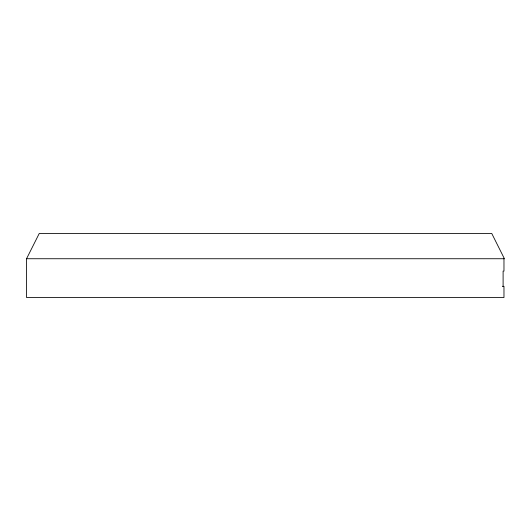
<?xml version="1.0" encoding="UTF-8"?>
<svg xmlns="http://www.w3.org/2000/svg" width="531" height="531" viewBox="0 0 531 531"><rect width="100%" height="100%" fill="white"/><g stroke="black" fill="none" stroke-linecap="round" stroke-linejoin="round"><path stroke-width="0.8" d="M26.55 258.736L39.248 233.467L491.752 233.467L504.41 258.736L26.55 258.736L26.55 297.533L503.972 297.533L503.972 286.342L502.359 286.342M503.972 258.736L503.972 271.095L503.103 271.095L503.103 286.342"/></g></svg>
